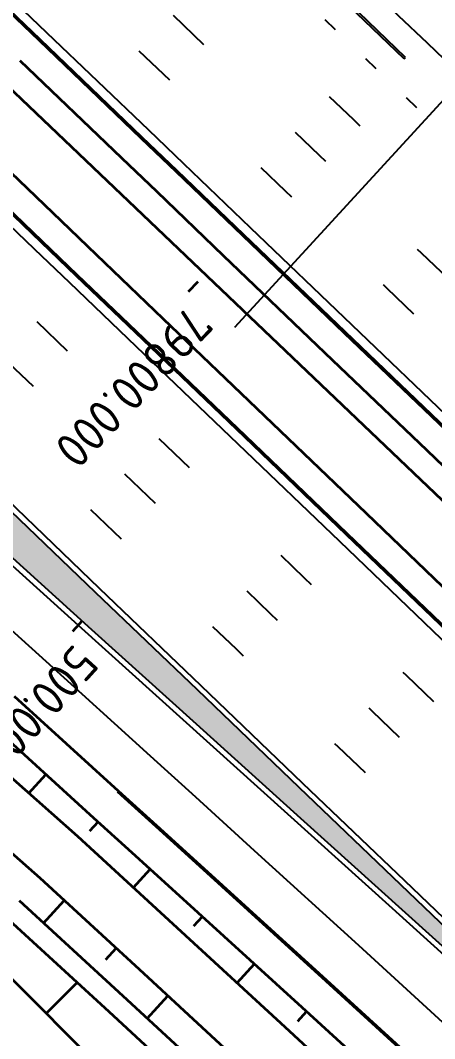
# Model space of a CAD drawing. Header units: metres. Extents: x 134219 to 139178, y 438661 to 444352.
# Drawn here: x 138721.3 to 138750.7, y 439002.1 to 439074.4 of the extents above; entities that cross this region are included whole.
import ezdxf

# ---------------------------------------------------------------- set-up
doc = ezdxf.new("R2010")
doc.units = ezdxf.units.M
doc.linetypes.add('13strp', pattern=[4, 1, -3])
doc.linetypes.add('39strp', pattern=[12, 3, -9])
for name, color, linetype, lineweight in [('N-WE-KL-ET_LS_OV_KABEL-G', 10, 'KL-LS-OV-N', 35), ('Utd-geleiderail-nw', 8, 'glm a2ee v014$0$f2m40080', 35), ('Utd-ondergr-nw', 8, '13strp', 35), ('X-XX-AL-AANPIJLING-S', 7, 'Continuous', 25)]:
    doc.layers.add(name, color=color, linetype=linetype, lineweight=lineweight)
doc.layers.add('Utd-weg-nw', color=8, linetype='Continuous')
doc.styles.add('alm a2ee v011$0$rtw_iso', font='NLCS-ISO.ttf')
doc.linetypes.add('glm a2ee v014$0$f2m40080', pattern='A,2,-1,[160,RTW.shx,S=0.5,R=0,X=0,Y=0],-1', length=4)
doc.linetypes.add('KL-LS-OV-N', pattern='A,4,-1,[103,NLCS.SHX,S=0.75,R=0,X=0,Y=0],-1,4,-1.5,["0V",Standard,S=1,R=0,X=0,Y=-0.5],-3', length=14.5)

# ---------------------------------------------------------------- blocks, each defined once
blk = doc.blocks.new('Dwm A2 aanvulling$0$pijlre_750')
blk.add_hatch(color=256).paths.add_polyline_path([(5.196, -0.375), (4, -0.375), (5.7, -0.675), (7.5, -0.375), (6.2, -0.375), (5.45, 0.375), (0, 0.375), (0, 0.225), (4.596, 0.225)])
for p, q in [((0, 0.375), (5.45, 0.375)), ((0, 0.375), (0, 0.225)), ((0, 0.225), (4.596, 0.225)), ((5.196, -0.375), (4.596, 0.225)), ((6.2, -0.375), (5.45, 0.375)), ((4, -0.375), (5.196, -0.375)), ((5.7, -0.675), (4, -0.375)), ((5.7, -0.675), (7.5, -0.375)), ((6.2, -0.375), (7.5, -0.375))]:
    blk.add_line(p, q)

msp = doc.modelspace()

# ---------------------------------------------------------------- hatches: boundary and pattern name
at = {"layer": 'Utd-weg-nw', "linetype": 'Continuous'}
msp.add_hatch(color=256, dxfattribs=at).paths.add_polyline_path([(138778.248, 438984.329), (138770.9, 438990.964), (138763.477, 438997.665), (138756.055, 439004.366), (138748.632, 439011.067), (138741.209, 439017.768), (138733.787, 439024.469), (138726.364, 439031.171), (138718.942, 439037.872), (138711.52, 439044.573), (138711.401, 439044.68), (138713.269, 439046.629), (138714.675, 439045.282), (138719.395, 439040.755), (138726.614, 439033.835), (138733.832, 439026.914), (138741.05, 439019.993), (138748.269, 439013.073), (138755.487, 439006.152), (138762.705, 438999.231), (138769.924, 438992.31), (138777.142, 438985.39), (138778.248, 438984.329)])

# ---------------------------------------------------------------- linework, layer by layer
at = {"layer": 'N-WE-KL-ET_LS_OV_KABEL-G', "elevation": 1.379, "flags": 128}
msp.add_lwpolyline([(138601.661, 439183.598), (138613.924, 439171.915), (138660.908, 439126.836), (138707.708, 439081.89), (138754.751, 439037.019), (138768.949, 439023.344), (138801.31, 438992.453), (138850.33, 438944.621), (138871.043, 438924.993)], dxfattribs=at)
at = {"layer": 'Utd-geleiderail-nw', "linetype": 'Continuous', "flags": 128}
for points in [[(138721.257, 439071.596), (138728.475, 439064.675), (138730.973, 439062.281), (138735.694, 439057.755), (138742.912, 439050.834), (138750.13, 439043.913), (138757.349, 439036.992), (138764.567, 439030.072), (138771.785, 439023.151), (138779.004, 439016.23), (138786.222, 439009.31), (138793.44, 439002.389), (138800.658, 438995.468), (138807.877, 438988.548), (138814.313, 438982.377), (138815.095, 438981.627), (138822.313, 438974.706), (138824.748, 438972.372), (138829.451, 438967.703), (138836.547, 438960.657), (138837.529, 438959.682)], [(138716.966, 439067.121), (138724.185, 439060.2), (138726.682, 439057.806), (138731.403, 439053.279), (138738.621, 439046.359), (138745.84, 439039.438), (138753.058, 439032.517), (138760.276, 439025.596), (138767.494, 439018.676), (138774.713, 439011.755), (138781.931, 439004.834), (138789.149, 438997.914), (138796.368, 438990.993), (138803.586, 438984.072), (138810.022, 438977.902), (138810.804, 438977.152), (138818.023, 438970.231), (138820.583, 438967.776), (138825.318, 438963.392), (138832.222, 438957)]]:
    msp.add_lwpolyline(points, dxfattribs=at)
at = {"layer": 'Utd-ondergr-nw', "color": 7, "linetype": 'Continuous'}
for p, q in [((138733.894, 439055.878), (138733.202, 439055.156)), ((138725.673, 439031.795), (138725.002, 439031.053)), ((138725.673, 439031.795), (138725.002, 439031.053))]:
    msp.add_line(p, q, dxfattribs=at)
at = {"layer": 'Utd-ondergr-nw', "linetype": 'Continuous', "flags": 128}
for points in [[(138715.409, 439079.946), (138722.627, 439073.025), (138729.846, 439066.105), (138732.343, 439063.71), (138737.064, 439059.184), (138744.282, 439052.263), (138751.501, 439045.342), (138758.719, 439038.422), (138765.937, 439031.501), (138773.156, 439024.58), (138780.374, 439017.66), (138787.592, 439010.739), (138794.81, 439003.818), (138802.029, 438996.897), (138809.247, 438989.977), (138815.683, 438983.806), (138816.465, 438983.056), (138823.684, 438976.135), (138830.902, 438969.215), (138838.12, 438962.294), (138845.339, 438955.373), (138852.557, 438948.453)], [(138715.458, 439079.996), (138722.676, 439073.076), (138729.894, 439066.155), (138732.392, 439063.761), (138737.112, 439059.234), (138744.331, 439052.314), (138751.549, 439045.393), (138758.767, 439038.472), (138765.986, 439031.552), (138773.204, 439024.631), (138780.422, 439017.71), (138787.641, 439010.789), (138794.859, 439003.869), (138802.077, 438996.948), (138809.296, 438990.027), (138815.731, 438983.857), (138816.514, 438983.107), (138823.732, 438976.186), (138830.95, 438969.265), (138838.169, 438962.345), (138845.387, 438955.424), (138852.605, 438948.503)], [(138715.548, 439065.641), (138722.766, 439058.72), (138725.263, 439056.326), (138729.984, 439051.8), (138737.202, 439044.879), (138744.421, 439037.958), (138751.639, 439031.037), (138758.857, 439024.117), (138766.076, 439017.196), (138773.294, 439010.275), (138780.512, 439003.355), (138787.731, 438996.434), (138794.949, 438989.513), (138802.073, 438982.682)], [(138715.596, 439065.691), (138722.814, 439058.771), (138725.312, 439056.376), (138730.033, 439051.85), (138737.251, 439044.929), (138744.469, 439038.009), (138751.688, 439031.088), (138758.906, 439024.167), (138766.124, 439017.247), (138773.342, 439010.326), (138780.561, 439003.405), (138787.779, 438996.484), (138794.997, 438989.564), (138802.122, 438982.733)], [(138686.399, 439037.766), (138688.583, 439035.46), (138691.246, 439032.881), (138696.024, 439028.801), (138703.637, 439022.31), (138710.669, 439015.177), (138718.323, 439008.732), (138725.403, 439001.651), (138732.734, 438994.849), (138740.066, 438988.047), (138747.275, 438981.109), (138754.884, 438974.615), (138762.488, 438968.115), (138769.653, 438961.128), (138776.288, 438954.803)], [(138720.848, 439026.451), (138728.245, 439019.735), (138731.463, 439016.813), (138735.644, 439013.014), (138743.03, 439006.281), (138750.404, 438999.536), (138757.766, 438992.777), (138765.115, 438986.004), (138772.452, 438979.219), (138779.777, 438972.42), (138786.39, 438966.259), (138786.48, 438966.176), (138786.521, 438966.137)], [(138719.105, 439024.521), (138726.497, 439017.81), (138729.715, 439014.888), (138733.894, 439011.09), (138741.277, 439004.361), (138748.647, 438997.619), (138756.005, 438990.863), (138763.351, 438984.094), (138770.685, 438977.312), (138778.006, 438970.516), (138784.617, 438964.358), (138784.706, 438964.275), (138784.778, 438964.207)], [(138717.852, 439023.133), (138725.347, 439016.512), (138732.707, 439009.742), (138740.057, 439002.96), (138747.395, 438996.165), (138754.722, 438989.358), (138762.038, 438982.539), (138769.342, 438975.707), (138776.635, 438968.862), (138783.308, 438962.579)], [(138721.901, 439019.556), (138723.109, 439020.886)], [(138715.172, 439020.164), (138722.667, 439013.543), (138730.027, 439006.773), (138737.376, 438999.991), (138744.715, 438993.196), (138752.042, 438986.389), (138759.357, 438979.57), (138766.662, 438972.738), (138773.955, 438965.893), (138780.628, 438959.61)], [(138728.197, 439019.684), (138731.416, 439016.761), (138735.597, 439012.962), (138742.983, 439006.23), (138750.357, 438999.484), (138757.718, 438992.725), (138765.067, 438985.953), (138772.404, 438979.167), (138779.729, 438972.368), (138786.343, 438966.208), (138786.432, 438966.125), (138786.474, 438966.086)], [(138726.227, 439016.882), (138726.811, 439017.525)], [(138729.323, 439012.855), (138730.512, 439014.164)], [(138721.21, 439011.93), (138728.57, 439005.159), (138735.92, 438998.377), (138743.258, 438991.583), (138750.585, 438984.775), (138757.9, 438977.956), (138765.205, 438971.124), (138772.498, 438964.279), (138779.171, 438957.996)], [(138722.944, 439010.334), (138724.41, 439011.94)], [(138720.205, 439010.816), (138727.565, 439004.046), (138734.914, 438997.264), (138742.253, 438990.469), (138749.58, 438983.662), (138756.895, 438976.843), (138764.2, 438970.011), (138771.493, 438963.166), (138778.166, 438956.883)], [(138733.607, 439010.135), (138734.212, 439010.8)], [(138727.352, 439007.756), (138728.089, 439008.555)], [(138736.675, 439006.08), (138737.908, 439007.432)], [(138725.324, 439006.107), (138723.134, 439003.92)], [(138730.293, 439003.569), (138731.767, 439005.167)], [(138740.975, 439003.377), (138741.602, 439004.064)]]:
    msp.add_lwpolyline(points, dxfattribs=at)
at = {"layer": 'Utd-weg-nw', "linetype": '39strp', "flags": 128}
for points in [[(138384.638, 439376.95), (138387.748, 439373.969), (138394.966, 439367.048), (138402.185, 439360.127), (138409.403, 439353.207), (138416.621, 439346.286), (138423.84, 439339.365), (138431.058, 439332.444), (138438.276, 439325.524), (138445.495, 439318.603), (138452.713, 439311.682), (138459.931, 439304.762), (138467.149, 439297.841), (138474.368, 439290.92), (138481.586, 439284), (138488.804, 439277.079), (138496.023, 439270.158), (138503.241, 439263.237), (138510.459, 439256.317), (138517.678, 439249.396), (138524.896, 439242.475), (138532.114, 439235.555), (138539.332, 439228.634), (138546.551, 439221.713), (138553.769, 439214.793), (138560.987, 439207.872), (138568.206, 439200.951), (138575.424, 439194.03), (138582.642, 439187.11), (138589.861, 439180.189), (138597.079, 439173.268), (138604.297, 439166.348), (138611.515, 439159.427), (138618.734, 439152.506), (138625.952, 439145.585), (138633.17, 439138.665), (138640.389, 439131.744), (138647.607, 439124.823), (138654.825, 439117.903), (138662.044, 439110.982), (138669.262, 439104.061), (138676.48, 439097.141), (138683.698, 439090.22), (138690.917, 439083.299), (138698.135, 439076.378), (138705.353, 439069.458), (138712.572, 439062.537), (138719.79, 439055.616), (138722.287, 439053.222), (138727.008, 439048.696), (138734.227, 439041.775), (138741.445, 439034.854), (138748.663, 439027.934), (138755.881, 439021.013), (138763.1, 439014.092), (138770.318, 439007.171), (138777.536, 439000.251), (138784.755, 438993.33), (138791.973, 438986.409), (138799.097, 438979.579)], [(138382.216, 439374.424), (138385.326, 439371.442), (138392.544, 439364.522), (138399.762, 439357.601), (138406.981, 439350.68), (138414.199, 439343.759), (138421.417, 439336.839), (138428.636, 439329.918), (138435.854, 439322.997), (138443.072, 439316.077), (138450.291, 439309.156), (138457.509, 439302.235), (138464.727, 439295.315), (138471.945, 439288.394), (138479.164, 439281.473), (138486.382, 439274.552), (138493.6, 439267.632), (138500.819, 439260.711), (138508.037, 439253.79), (138515.255, 439246.87), (138522.474, 439239.949), (138529.692, 439233.028), (138536.91, 439226.108), (138544.129, 439219.187), (138551.347, 439212.266), (138558.565, 439205.345), (138565.783, 439198.425), (138573.002, 439191.504), (138580.22, 439184.583), (138587.438, 439177.663), (138594.657, 439170.742), (138601.875, 439163.821), (138609.093, 439156.9), (138616.312, 439149.98), (138623.53, 439143.059), (138630.748, 439136.138), (138637.966, 439129.218), (138645.185, 439122.297), (138652.403, 439115.376), (138659.621, 439108.456), (138666.84, 439101.535), (138674.058, 439094.614), (138681.276, 439087.693), (138688.495, 439080.773), (138695.713, 439073.852), (138702.931, 439066.931), (138710.149, 439060.011), (138717.368, 439053.09), (138719.865, 439050.696), (138724.586, 439046.169), (138731.804, 439039.249), (138739.023, 439032.328), (138746.241, 439025.407), (138753.459, 439018.486), (138760.678, 439011.566), (138767.896, 439004.645), (138775.114, 438997.724), (138782.332, 438990.804), (138789.551, 438983.883), (138796.675, 438977.052)], [(138379.794, 439371.897), (138382.904, 439368.916), (138390.122, 439361.995), (138397.34, 439355.074), (138404.559, 439348.154), (138411.777, 439341.233), (138418.995, 439334.312), (138426.213, 439327.392), (138433.432, 439320.471), (138440.65, 439313.55), (138447.868, 439306.63), (138455.087, 439299.709), (138462.305, 439292.788), (138469.523, 439285.867), (138476.742, 439278.947), (138483.96, 439272.026), (138491.178, 439265.105), (138498.396, 439258.185), (138505.615, 439251.264), (138512.833, 439244.343), (138520.051, 439237.423), (138527.27, 439230.502), (138534.488, 439223.581), (138541.706, 439216.66), (138548.925, 439209.74), (138556.143, 439202.819), (138563.361, 439195.898), (138570.579, 439188.978), (138577.798, 439182.057), (138585.016, 439175.136), (138592.234, 439168.215), (138599.453, 439161.295), (138606.671, 439154.374), (138613.889, 439147.453), (138621.108, 439140.533), (138628.326, 439133.612), (138635.544, 439126.691), (138642.762, 439119.771), (138649.981, 439112.85), (138657.199, 439105.929), (138664.417, 439099.008), (138671.636, 439092.088), (138678.854, 439085.167), (138686.072, 439078.246), (138693.291, 439071.326), (138700.509, 439064.405), (138707.727, 439057.484), (138714.945, 439050.564), (138717.443, 439048.169), (138722.164, 439043.643), (138729.382, 439036.722), (138736.6, 439029.801), (138743.819, 439022.881), (138751.037, 439015.96), (138758.255, 439009.039), (138765.474, 439002.119), (138772.692, 438995.198), (138779.91, 438988.277), (138787.128, 438981.356), (138794.253, 438974.526)], [(138708.569, 439102.255), (138708.841, 439101.995), (138716.06, 439095.074), (138723.278, 439088.153), (138730.496, 439081.232), (138737.715, 439074.312), (138740.212, 439071.917), (138744.933, 439067.391), (138752.151, 439060.47), (138759.369, 439053.55), (138766.588, 439046.629), (138773.806, 439039.708), (138781.024, 439032.788), (138788.243, 439025.867), (138795.461, 439018.946), (138802.679, 439012.025), (138809.898, 439005.105), (138817.116, 438998.184), (138823.552, 438992.013), (138824.334, 438991.263), (138831.553, 438984.343), (138838.771, 438977.422), (138845.989, 438970.501), (138853.207, 438963.58), (138860.426, 438956.66), (138867.644, 438949.739), (138874.862, 438942.818), (138882.081, 438935.898), (138889.299, 438928.977)], [(138706.147, 439099.729), (138706.419, 439099.468), (138713.637, 439092.547), (138720.856, 439085.627), (138728.074, 439078.706), (138735.292, 439071.785), (138737.79, 439069.391), (138742.511, 439064.865), (138749.729, 439057.944), (138756.947, 439051.023), (138764.166, 439044.103), (138771.384, 439037.182), (138778.602, 439030.261), (138785.82, 439023.34), (138793.039, 439016.42), (138800.257, 439009.499), (138807.475, 439002.578), (138814.694, 438995.658), (138821.13, 438989.487), (138821.912, 438988.737), (138829.13, 438981.816), (138836.349, 438974.895), (138843.567, 438967.975), (138850.785, 438961.054), (138858.003, 438954.133), (138865.222, 438947.213), (138872.44, 438940.292), (138879.658, 438933.371), (138886.877, 438926.451)], [(138703.725, 439097.203), (138703.997, 439096.942), (138711.215, 439090.021), (138718.433, 439083.1), (138725.652, 439076.18), (138732.87, 439069.259), (138735.367, 439066.865), (138740.088, 439062.338), (138747.307, 439055.418), (138754.525, 439048.497), (138761.743, 439041.576), (138768.962, 439034.655), (138776.18, 439027.735), (138783.398, 439020.814), (138790.617, 439013.893), (138797.835, 439006.973), (138805.053, 439000.052), (138812.271, 438993.131), (138818.707, 438986.961), (138819.49, 438986.21), (138826.708, 438979.29), (138833.926, 438972.369), (138841.145, 438965.448), (138848.363, 438958.528), (138855.581, 438951.607), (138862.8, 438944.686), (138870.018, 438937.766), (138877.236, 438930.845), (138884.454, 438923.924)]]:
    msp.add_lwpolyline(points, dxfattribs=at)
at = {"layer": 'Utd-weg-nw', "linetype": 'Continuous', "flags": 128}
for points in [[(138714.455, 439107.843), (138721.525, 439100.771), (138728.631, 439093.736), (138735.773, 439086.735), (138742.949, 439079.771), (138748.114, 439074.8), (138750.158, 439072.841), (138757.376, 439065.92), (138764.595, 439058.999), (138771.813, 439052.079), (138779.031, 439045.158), (138786.25, 439038.237), (138793.468, 439031.317), (138800.686, 439024.396), (138807.904, 439017.475), (138815.123, 439010.555), (138822.341, 439003.634), (138828.777, 438997.463), (138829.559, 438996.713), (138836.778, 438989.792), (138843.996, 438982.872), (138851.214, 438975.951)], [(138715.942, 439080.502), (138723.16, 439073.581), (138730.379, 439066.66), (138732.876, 439064.266), (138737.597, 439059.74), (138744.815, 439052.819), (138752.034, 439045.898), (138759.252, 439038.978), (138766.47, 439032.057), (138773.688, 439025.136), (138780.907, 439018.215), (138788.125, 439011.295), (138795.343, 439004.374), (138802.562, 438997.453), (138809.78, 438990.533), (138816.216, 438984.362), (138816.998, 438983.612), (138824.217, 438976.691), (138831.435, 438969.77), (138838.653, 438962.85), (138845.871, 438955.929), (138853.09, 438949.008)], [(138715.063, 439065.136), (138722.281, 439058.215), (138724.779, 439055.821), (138729.5, 439051.294), (138736.718, 439044.374), (138743.936, 439037.453), (138751.155, 439030.532), (138758.373, 439023.611), (138765.591, 439016.691), (138772.81, 439009.77), (138780.028, 439002.849), (138787.246, 438995.929), (138794.464, 438989.008), (138801.589, 438982.177)], [(138719.672, 439041.044), (138726.891, 439034.124), (138734.109, 439027.203), (138741.327, 439020.282), (138748.546, 439013.361), (138755.764, 439006.441), (138762.982, 438999.52), (138770.2, 438992.599), (138777.419, 438985.679), (138784.637, 438978.758), (138791.761, 438971.927)], [(138717.982, 439038.2), (138725.405, 439031.498), (138732.827, 439024.797), (138740.25, 439018.096), (138747.672, 439011.395), (138755.095, 439004.694), (138762.517, 438997.993), (138769.94, 438991.291), (138777.362, 438984.59), (138784.785, 438977.889), (138791.587, 438971.748)], [(138715.67, 439035.639), (138723.093, 439028.938), (138730.496, 439022.216), (138733.715, 439019.293), (138737.898, 439015.492), (138745.289, 439008.755), (138752.667, 439002.006), (138760.033, 438995.242), (138767.387, 438988.466), (138774.729, 438981.676), (138782.058, 438974.873), (138788.676, 438968.709), (138788.765, 438968.625), (138788.766, 438968.624)]]:
    msp.add_lwpolyline(points, dxfattribs=at)
at = {"layer": 'Utd-weg-nw', "linetype": '13strp', "flags": 128}
msp.add_lwpolyline([(138711.147, 439104.944), (138711.419, 439104.683), (138718.638, 439097.763), (138725.856, 439090.842), (138733.074, 439083.921), (138740.293, 439077.001), (138742.79, 439074.606), (138747.511, 439070.08), (138754.729, 439063.159), (138761.947, 439056.238), (138769.166, 439049.318), (138776.384, 439042.397), (138783.602, 439035.476), (138790.821, 439028.556), (138798.039, 439021.635), (138805.257, 439014.714), (138812.476, 439007.794), (138819.694, 439000.873), (138826.13, 438994.702), (138826.912, 438993.952), (138834.13, 438987.031), (138841.349, 438980.111), (138848.567, 438973.19), (138855.785, 438966.269), (138863.004, 438959.349), (138870.222, 438952.428), (138877.44, 438945.507), (138884.659, 438938.586), (138891.877, 438931.666)], dxfattribs=at)
at = {"layer": 'Utd-weg-nw', "linetype": 'Continuous', "flags": 128}
msp.add_lwpolyline([(138778.248, 438984.329), (138770.9, 438990.964), (138763.477, 438997.665), (138756.055, 439004.366), (138748.632, 439011.067), (138741.209, 439017.768), (138733.787, 439024.469), (138726.364, 439031.171), (138718.942, 439037.872), (138711.52, 439044.573), (138711.401, 439044.68), (138713.269, 439046.629), (138714.675, 439045.282), (138719.395, 439040.755), (138726.614, 439033.835), (138733.832, 439026.914), (138741.05, 439019.993), (138748.269, 439013.073), (138755.487, 439006.152), (138762.705, 438999.231), (138769.924, 438992.31), (138777.142, 438985.39), (138778.248, 438984.329)], close=True, dxfattribs=at)
at = {"layer": 'X-XX-AL-AANPIJLING-S'}
msp.add_line((138736.522, 439052.666), (138796.708, 439118.342), dxfattribs=at)

# ---------------------------------------------------------------- block references
at = {"layer": 'Utd-weg-nw', "linetype": 'Continuous', "rotation": 136.2043537937462}
msp.add_blockref('Dwm A2 aanvulling$0$pijlre_750', (138748.792, 439071.979), dxfattribs=at)

# ---------------------------------------------------------------- texts
at = {"layer": 'Utd-ondergr-nw', "color": 7, "style": 'alm a2ee v011$0$rtw_iso'}
for s, rotation, p in [('79800.000', 226.20555, (138733.307, 439054.363)), ('500.000', 227.92385, (138725.131, 439030.263))]:
    msp.add_text(s, height=2.5, rotation=rotation, dxfattribs=at).set_placement(p)

doc.saveas('drawing.dxf')
